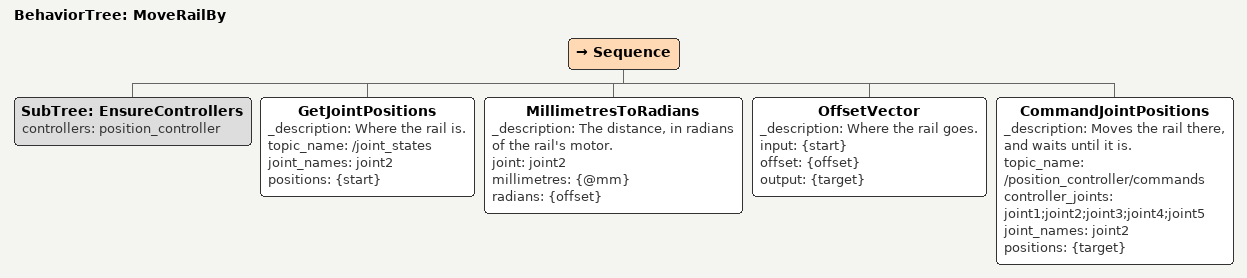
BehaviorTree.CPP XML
<?xml version="1.0" encoding="UTF-8"?>
<root BTCPP_format="4" main_tree_to_execute="MoveRailBy">

  <BehaviorTree ID="MoveRailBy" _description="Moves the rail by a distance in millimetres from where it is.">
    <Sequence>
      <SubTree ID="EnsureControllers" controllers="position_controller"/>
      <GetJointPositions _description="Where the rail is." topic_name="/joint_states" joint_names="joint2" positions="{start}"/>
      <MillimetresToRadians _description="The distance, in radians of the rail's motor." joint="joint2"
                            millimetres="{@mm}" radians="{offset}"/>
      <OffsetVector _description="Where the rail goes." input="{start}" offset="{offset}" output="{target}"/>
      <CommandJointPositions _description="Moves the rail there, and waits until it is."
                             topic_name="/position_controller/commands"
                             controller_joints="joint1;joint2;joint3;joint4;joint5"
                             joint_names="joint2" positions="{target}"/>
    </Sequence>
  </BehaviorTree>

  <!-- The payload of the objective, for editors: what each entry is, with an example. -->

</root>
